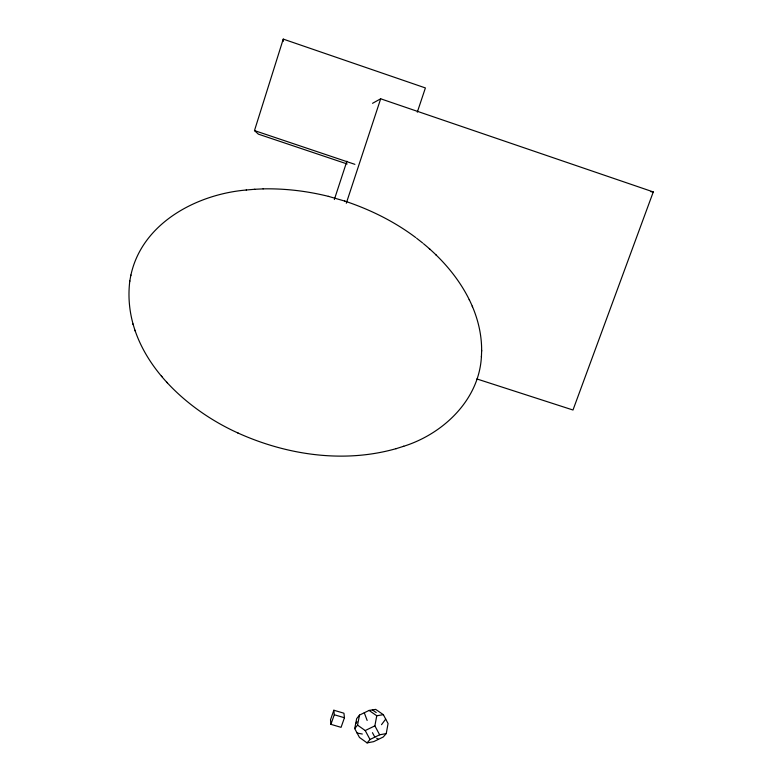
<?xml version="1.0" encoding="UTF-8"?>
<svg xmlns="http://www.w3.org/2000/svg" width="782" height="782" viewBox="0 0 782 782"><rect width="100%" height="100%" fill="white"/><g stroke="black" fill="none" stroke-linecap="round" stroke-linejoin="round"><path stroke-width="1.17" d="M283.192 41.417L283.25 39.1L425.398 87.936L417.295 112.168M403.385 446.375C443.228 433.971 479.415 399.71 481.438 356.123M481.644 351.157C482.035 308.323 455.535 269.995 423.512 243.72M481.419 356.856L481.663 350.424M129.822 280.865C121.249 349.994 179.84 406.865 238.158 433.081M130.77 275.714C141.718 223.202 196.683 194.171 246.438 189.997M386.249 733.584L388.058 723.536L383.346 714.67L375.663 709.382L369.065 710.437L359.505 715.09L356.67 718.638L354.715 728.609L359.466 737.446L367.081 742.9L373.708 741.639L383.229 737.015L386.249 733.584L379.651 734.806L370.013 739.489L367.081 742.9M129.704 281.559L130.887 275.029M379.651 734.806L374.881 725.852L376.758 715.765L369.065 710.437M354.715 728.609L357.55 725.119L359.505 715.09M347.179 163.985L258.334 134.133L254.482 130.584L283.25 39.1M334.344 199.527L346.895 161.219M346.299 203.222L380.678 98.796L653.283 191.932L572.991 410.012L476.844 378.938M333.846 710.232L330.512 719.763L330.913 724.347L341.069 727.338L344.451 717.749L343.933 713.213L333.846 710.232L334.285 714.748L330.913 724.347M381.508 724.689L385.702 719.108M355.702 723.614L357.11 721.864M372.525 103.312L380.678 98.796M357.55 725.119L365.223 730.554L374.881 725.852M237.669 432.876C286.759 455.124 343.904 463.57 396.318 448.594M395.966 448.721L403.776 446.239M376.758 715.765L383.346 714.67M263.075 188.892L263.192 188.873C285.215 188.433 307.218 191.082 328.577 196.399M246.222 190.016L254.795 189.264M254.639 189.283L263.192 188.873M650.849 191.688L653.283 191.932M357.091 733.037L362.32 734.024M344.588 201.042L344.901 201.121C370.189 209.556 394.411 221.511 415.75 237.572M328.342 196.341L344.901 201.121M334.285 714.748L344.451 717.749M254.482 130.584L354.901 164.347M376.66 738.247L378.468 739.322M372.369 709.909L376.21 712.558M416.611 238.246L422.681 243.007M429.308 248.666L429.836 249.155M435.603 254.521L436.141 255.03M161.415 376.044L161.972 376.67M166.84 382.222L167.377 382.818M372.447 732.675L374.832 737.152M365.223 730.554L370.013 739.489M469.21 299.574L469.542 300.288M472.211 306.104L472.543 306.827M364.285 712.764L367.149 720.447M132.813 323.748L133.067 324.52M134.846 330.17L135.1 330.933"/></g></svg>
